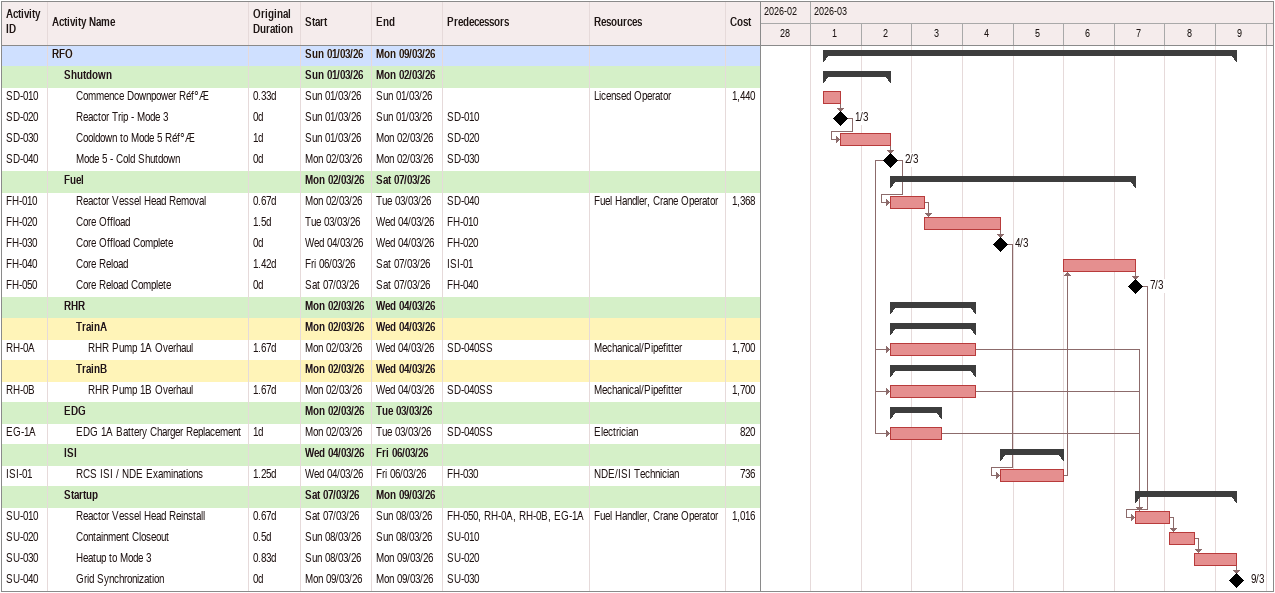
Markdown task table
| ID | Level | Task | Original duration | Start | Finish | Predecessors | Resources | Cost |
|---|---|---|---|---|---|---|---|---|
|  | 1 | **RFO** |  | 2026-03-01 | 2026-03-09 |  |  |  |
|  | 2 | **Shutdown** |  | 2026-03-01 | 2026-03-02 |  |  |  |
| SD-010 | 3 | Commence Downpower Réf°Æ | 0.33d | 2026-03-01 | 2026-03-01 |  | Licensed Operator | 1440 |
| SD-020 | 3 | Reactor Trip - Mode 3 | 0d | 2026-03-01 | 2026-03-01 | SD-010 |  |  |
| SD-030 | 3 | Cooldown to Mode 5 Réf°Æ | 1d | 2026-03-01 | 2026-03-02 | SD-020 |  |  |
| SD-040 | 3 | Mode 5 - Cold Shutdown | 0d | 2026-03-02 | 2026-03-02 | SD-030 |  |  |
|  | 2 | **Fuel** |  | 2026-03-02 | 2026-03-07 |  |  |  |
| FH-010 | 3 | Reactor Vessel Head Removal | 0.67d | 2026-03-02 | 2026-03-03 | SD-040 | Fuel Handler, Crane Operator | 1368 |
| FH-020 | 3 | Core Offload | 1.5d | 2026-03-03 | 2026-03-04 | FH-010 |  |  |
| FH-030 | 3 | Core Offload Complete | 0d | 2026-03-04 | 2026-03-04 | FH-020 |  |  |
| FH-040 | 3 | Core Reload | 1.42d | 2026-03-06 | 2026-03-07 | ISI-01 |  |  |
| FH-050 | 3 | Core Reload Complete | 0d | 2026-03-07 | 2026-03-07 | FH-040 |  |  |
|  | 2 | **RHR** |  | 2026-03-02 | 2026-03-04 |  |  |  |
|  | 3 | **TrainA** |  | 2026-03-02 | 2026-03-04 |  |  |  |
| RH-0A | 4 | RHR Pump 1A Overhaul | 1.67d | 2026-03-02 | 2026-03-04 | SD-040SS | Mechanical/Pipefitter | 1700 |
|  | 3 | **TrainB** |  | 2026-03-02 | 2026-03-04 |  |  |  |
| RH-0B | 4 | RHR Pump 1B Overhaul | 1.67d | 2026-03-02 | 2026-03-04 | SD-040SS | Mechanical/Pipefitter | 1700 |
|  | 2 | **EDG** |  | 2026-03-02 | 2026-03-03 |  |  |  |
| EG-1A | 3 | EDG 1A Battery Charger Replacement | 1d | 2026-03-02 | 2026-03-03 | SD-040SS | Electrician | 820 |
|  | 2 | **ISI** |  | 2026-03-04 | 2026-03-06 |  |  |  |
| ISI-01 | 3 | RCS ISI / NDE Examinations | 1.25d | 2026-03-04 | 2026-03-06 | FH-030 | NDE/ISI Technician | 736 |
|  | 2 | **Startup** |  | 2026-03-07 | 2026-03-09 |  |  |  |
| SU-010 | 3 | Reactor Vessel Head Reinstall | 0.67d | 2026-03-07 | 2026-03-08 | FH-050, RH-0A, RH-0B, EG-1A | Fuel Handler, Crane Operator | 1016 |
| SU-020 | 3 | Containment Closeout | 0.5d | 2026-03-08 | 2026-03-08 | SU-010 |  |  |
| SU-030 | 3 | Heatup to Mode 3 | 0.83d | 2026-03-08 | 2026-03-09 | SU-020 |  |  |
| SU-040 | 3 | Grid Synchronization | 0d | 2026-03-09 | 2026-03-09 | SU-030 |  |  |
